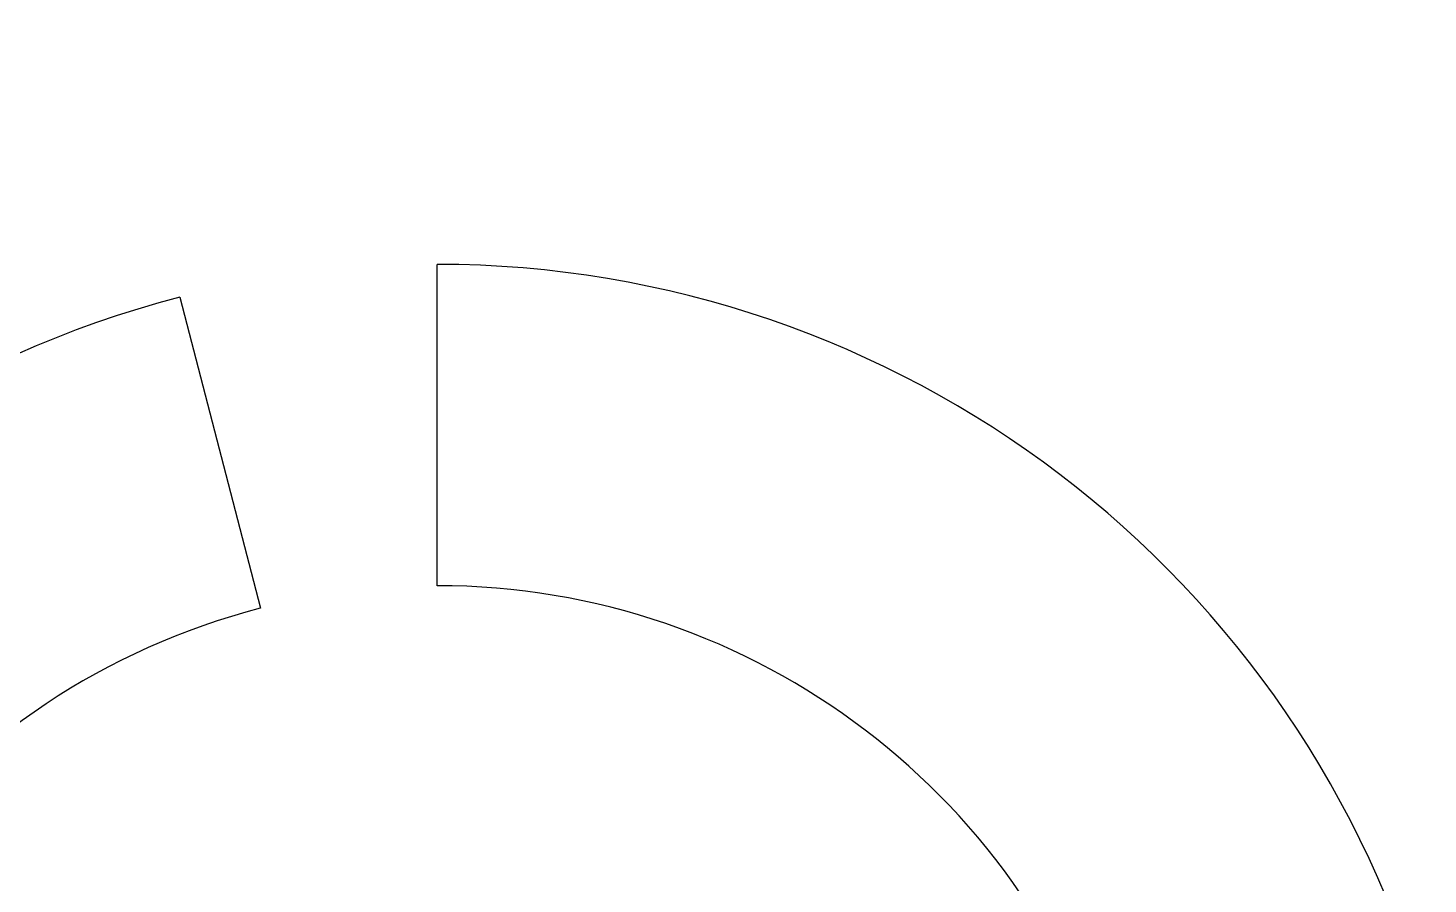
# Model space of a CAD drawing. Header units: millimetres. Extents: x 496 to 139339, y -41630 to 84383.
# Drawn here: x 54658 to 56838, y -35364 to -34032 of the extents above; entities that cross this region are included whole.
import ezdxf

# ---------------------------------------------------------------- set-up
doc = ezdxf.new("R2010")
doc.units = ezdxf.units.MM
doc.layers.add('территория', color=74, linetype='Continuous', lineweight=25)

msp = doc.modelspace()

# ---------------------------------------------------------------- linework, layer by layer
at = {"layer": 'территория'}
msp.add_line((54894.7, -34450.7), (55019.9, -34934.8), dxfattribs=at)
msp.add_lwpolyline([(55295.3, -34899.7), (55295.3, -34399.7)], dxfattribs=at)
for radius, start, end in [(5550, 90, 270), (3550, 90, 270), (1600, 15.4393, 90), (1600, 104.5023, 180), (1100, 15.4393, 90), (1100, 104.5023, 180)]:
    msp.add_arc((55295.3, -35999.7), radius, start, end, dxfattribs=at)

doc.saveas('drawing.dxf')
